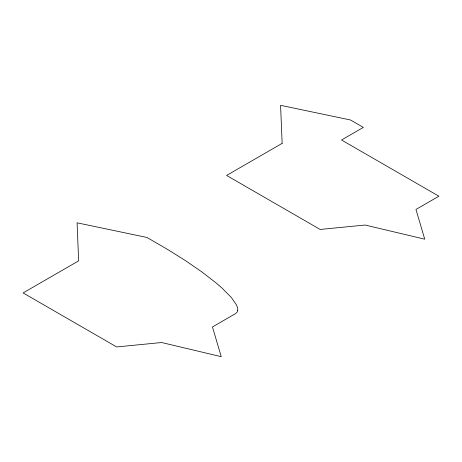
<?xml version="1.0" encoding="UTF-8"?>
<svg xmlns="http://www.w3.org/2000/svg" width="462" height="462" viewBox="0 0 462 462"><rect width="100%" height="100%" fill="white"/><g stroke="black" fill="none" stroke-linecap="round" stroke-linejoin="round"><path stroke-width="0.69" d="M237.745 310.47L236.971 312.341L235.401 313.698L212.462 326.946L221.234 356.676L161.636 342.527L116.655 346.939L23.1 292.925L78.65 260.857L77.073 222.811L147.02 237.48L168.497 249.988L185.788 260.839L202.125 272.112L216.337 283.137L222.309 288.328L231.468 297.644L236.596 305.116L237.647 308.062L237.745 310.47M282.149 143.364L226.599 175.439L320.154 229.452L365.136 225.034L424.734 239.189L415.962 209.453L438.9 196.211L341.522 139.992L363.334 127.397L350.514 119.993L280.573 105.324L282.149 143.364"/></g></svg>
